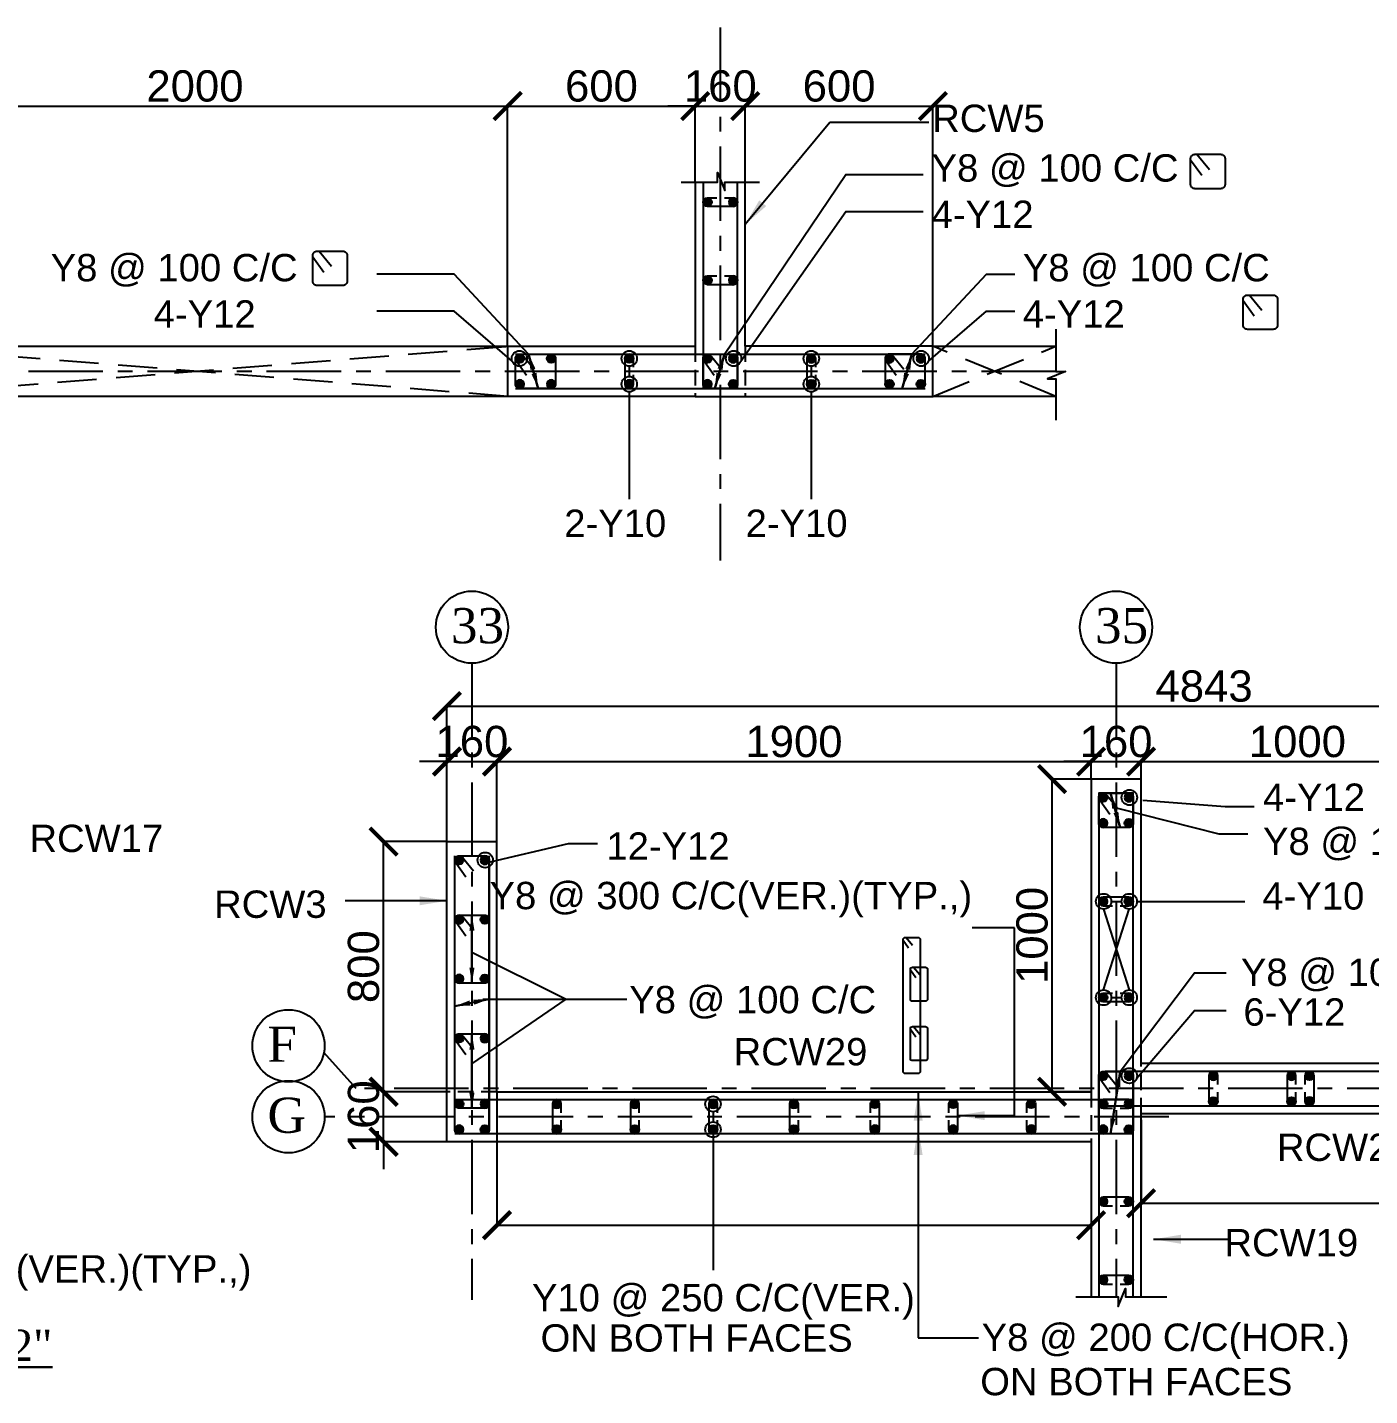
# Model space of a CAD drawing. Header units: inches. Extents: x 200139 to 352388, y -289304 to -188971.
# Drawn here: x 289048 to 306219, y -228168 to -210664 of the extents above; entities that cross this region are included whole.
import ezdxf
from ezdxf.enums import TextEntityAlignment as Align

# ---------------------------------------------------------------- set-up
doc = ezdxf.new("R2010")
doc.units = ezdxf.units.IN
doc.header["$MEASUREMENT"] = 0
doc.linetypes.add('CENTER', pattern=[50.8, 31.75, -6.35, 6.35, -6.35])
doc.linetypes.add('Hidden', pattern=[3, 2, -1])
for name, color, linetype in [('1', 8, 'Continuous'), ('160 WALL OPEING', 1, 'Continuous'), ('5', 2, 'Continuous'), ('ARROW', 5, 'Continuous'), ('DIM', 251, 'Continuous'), ('GIRD CIR', 1, 'Continuous'), ('GIRD TEXT', 4, 'Continuous'), ('GRID', 8, 'CENTER'), ('LINKS', 3, 'Continuous'), ('OPENING', 1, 'Continuous'), ('SHEAR WALL', 6, 'Continuous'), ('STRRIUPS', 6, 'Continuous'), ('Ttxt', 3, 'Continuous')]:
    doc.layers.add(name, color=color, linetype=linetype)
doc.layers.add('Tex', color=3, linetype='Continuous', lineweight=13)
doc.layers.add('text', color=4, linetype='Continuous', lineweight=30)
doc.styles.add('Arial', font='arial.ttf', dxfattribs={"height": 400})
doc.styles.add('T200', font='sanss___.ttf', dxfattribs={"height": 250})
doc.styles.add('T400', font='romantic.ttf')
doc.dimstyles.new('SCALE-25', dxfattribs={"dimtxt": 400, "dimasz": 350, "dimexe": 0, "dimexo": 0, "dimgap": 50, "dimtad": 1, "dimdec": 0, "dimlfac": 0.25, "dimzin": 0, "dimdsep": 46, "dimtxsty": 'Arial', "dimblk": 'ARCHTICK', "dimcen": 0, "dimclrd": 5, "dimclre": 8, "dimclrt": 1, "dimadec": 0, "dimazin": 0, "dimtfac": 1, "dimtdec": 0, "dimtix": 1, "dimtmove": 2, "dimatfit": 3, "dimfxl": 0, "dimtolj": 1, "dimtzin": 0, "dimlwd": -1, "dimarcsym": 0})
doc.dimstyles.new('T200', dxfattribs={"dimtxt": 300, "dimasz": 150, "dimexe": 0, "dimexo": 0, "dimgap": 5, "dimtad": 1, "dimdec": 0, "dimrnd": 5, "dimzin": 0, "dimdsep": 46, "dimtxsty": 'T200', "dimblk": 'ARCHTICK', "dimcen": 300, "dimclrd": 5, "dimclre": 252, "dimclrt": 1, "dimadec": 0, "dimazin": 0, "dimtfac": 50, "dimtdec": 0, "dimtofl": 0, "dimtmove": 2, "dimatfit": 3, "dimfxl": 1, "dimtolj": 1, "dimtzin": 0, "dimarcsym": 2})

# ---------------------------------------------------------------- blocks, each defined once
blk = doc.blocks.new('_ARCHTICK')
at = {"color": 0, "linetype": 'ByBlock', "const_width": 0.15}
blk.add_lwpolyline([(-0.5, -0.5), (0.5, 0.5)], dxfattribs=at)
blk = doc.blocks.new('*D51')
at = {"layer": 'Defpoints', "color": 0}
for p in [(295192, -211670), (287192, -214744, 59), (295192, -214744, 59)]:
    blk.add_point(p, dxfattribs=at)
at = {"layer": 'DIM', "color": 8, "lineweight": -2}
for p, q in [((287192, -214744), (287192, -211670)), ((295192, -214744), (295192, -211670))]:
    blk.add_line(p, q, dxfattribs=at)
at = {"layer": 'DIM', "color": 5}
blk.add_line((287192, -211670), (295192, -211670), dxfattribs=at)
at = {"layer": 'DIM', "color": 5, "xscale": 350, "yscale": 350, "zscale": 350, "rotation": 180}
blk.add_blockref('_ARCHTICK', (287192, -211670), dxfattribs=at)
at = {"layer": 'DIM', "color": 5, "xscale": 350, "yscale": 350, "zscale": 350}
blk.add_blockref('_ARCHTICK', (295192, -211670), dxfattribs=at)
at = {"layer": 'DIM', "color": 1, "insert": (291192, -211416), "char_height": 400, "attachment_point": 5, "style": 'Arial'}
blk.add_mtext('\\A1;2000', dxfattribs=at)
blk = doc.blocks.new('ARCHTICK')
at = {"color": 0, "const_width": 0.15}
blk.add_lwpolyline([(-0.5, -0.5), (0.5, 0.5)], dxfattribs=at)
blk = doc.blocks.new('*D52')
at = {"layer": 'Defpoints', "color": 0}
for p in [(297592, -211670), (297592, -212643, 177), (295192, -214744, 59)]:
    blk.add_point(p, dxfattribs=at)
at = {"layer": 'DIM', "color": 8, "lineweight": -2}
for p, q in [((295192, -214744), (295192, -211670)), ((297592, -212643), (297592, -211670))]:
    blk.add_line(p, q, dxfattribs=at)
at = {"layer": 'DIM', "color": 5}
blk.add_line((295192, -211670), (297592, -211670), dxfattribs=at)
at = {"layer": 'DIM', "color": 5, "xscale": 350, "yscale": 350, "zscale": 350, "rotation": 180}
blk.add_blockref('_ARCHTICK', (295192, -211670), dxfattribs=at)
at = {"layer": 'DIM', "color": 5, "xscale": 350, "yscale": 350, "zscale": 350}
blk.add_blockref('_ARCHTICK', (297592, -211670), dxfattribs=at)
at = {"layer": 'DIM', "color": 1, "insert": (296392, -211416), "char_height": 400, "attachment_point": 5, "style": 'Arial'}
blk.add_mtext('\\A1;600', dxfattribs=at)
blk = doc.blocks.new('*D53')
at = {"layer": 'Defpoints', "color": 0}
for p in [(298232, -211670), (297592, -212643, 177), (298232, -212643, 59)]:
    blk.add_point(p, dxfattribs=at)
at = {"layer": 'DIM', "color": 5}
for p, q in [((297592, -211670), (297242, -211670)), ((297592, -211670), (298232, -211670)), ((298232, -211670), (298582, -211670))]:
    blk.add_line(p, q, dxfattribs=at)
at = {"layer": 'DIM', "color": 8, "lineweight": -2}
for p, q in [((297592, -212643), (297592, -211670)), ((298232, -212643), (298232, -211670))]:
    blk.add_line(p, q, dxfattribs=at)
at = {"layer": 'DIM', "color": 5, "xscale": 350, "yscale": 350, "zscale": 350}
blk.add_blockref('_ARCHTICK', (297592, -211670), dxfattribs=at)
at = {"layer": 'DIM', "color": 5, "xscale": 350, "yscale": 350, "zscale": 350, "rotation": 180}
blk.add_blockref('_ARCHTICK', (298232, -211670), dxfattribs=at)
at = {"layer": 'DIM', "color": 1, "insert": (297912, -211416), "char_height": 400, "attachment_point": 5, "style": 'Arial'}
blk.add_mtext('\\A1;160', dxfattribs=at)
blk = doc.blocks.new('*D54')
at = {"layer": 'Defpoints', "color": 0}
for p in [(300632, -211670), (298232, -212643, 59), (300632, -214744, 59)]:
    blk.add_point(p, dxfattribs=at)
at = {"layer": 'DIM', "color": 8, "lineweight": -2}
for p, q in [((298232, -212643), (298232, -211670)), ((300632, -214744), (300632, -211670))]:
    blk.add_line(p, q, dxfattribs=at)
at = {"layer": 'DIM', "color": 5}
blk.add_line((298232, -211670), (300632, -211670), dxfattribs=at)
at = {"layer": 'DIM', "color": 5, "xscale": 350, "yscale": 350, "zscale": 350, "rotation": 180}
blk.add_blockref('_ARCHTICK', (298232, -211670), dxfattribs=at)
at = {"layer": 'DIM', "color": 5, "xscale": 350, "yscale": 350, "zscale": 350}
blk.add_blockref('_ARCHTICK', (300632, -211670), dxfattribs=at)
at = {"layer": 'DIM', "color": 1, "insert": (299432, -211416), "char_height": 400, "attachment_point": 5, "style": 'Arial'}
blk.add_mtext('\\A1;600', dxfattribs=at)
blk = doc.blocks.new('A$C5C0C2414')
at = {"layer": 'STRRIUPS', "ltscale": 0.2}
for p, q in [((0, 0), (158, -194)), ((-81, -72), (61, -268))]:
    blk.add_line(p, q, dxfattribs=at)
blk.add_lwpolyline([(304, -440), (-26, -440, -0.414214), (-81, -385), (-81, -55, -0.414214), (-26, 0), (304, 0, -0.414214), (359, -55), (359, -385, -0.414214)], format="xyb", close=True, dxfattribs=at)
blk = doc.blocks.new('R1')
at = {"layer": '5'}
h = blk.add_hatch(color=256, dxfattribs=at)
edge = h.paths.add_edge_path()
edge.add_arc((0, 0), 69.6, 0, 360)
at = {"layer": '5', "color": 6}
blk.add_circle((0, 0), 69.6, dxfattribs=at)
blk = doc.blocks.new('*D109')
at = {"layer": 'Defpoints', "color": 0}
for p in [(293605, -224280), (294415, -224280, 14), (294415, -224920, 14)]:
    blk.add_point(p, dxfattribs=at)
at = {"layer": 'DIM', "color": 5}
for p, q in [((293605, -224280), (293605, -223930)), ((293605, -224920), (293605, -224280)), ((293605, -224920), (293605, -225270))]:
    blk.add_line(p, q, dxfattribs=at)
at = {"layer": 'DIM', "color": 8, "lineweight": -2}
for p, q in [((294415, -224280), (293605, -224280)), ((294415, -224920), (293605, -224920))]:
    blk.add_line(p, q, dxfattribs=at)
at = {"layer": 'DIM', "color": 5, "xscale": 350, "yscale": 350, "zscale": 350}
for p, rotation in [((293605, -224280), 270), ((293605, -224920), 90)]:
    blk.add_blockref('_ARCHTICK', p, dxfattribs=dict(at, rotation=rotation))
at = {"layer": 'DIM', "color": 1, "insert": (293350, -224600), "char_height": 400, "attachment_point": 5, "rotation": 90, "style": 'Arial'}
blk.add_mtext('\\A1;160', dxfattribs=at)
blk = doc.blocks.new('*D110')
at = {"layer": 'Defpoints', "color": 0}
for p in [(293605, -221080), (294415, -221080, 14), (294415, -224280, 14)]:
    blk.add_point(p, dxfattribs=at)
at = {"layer": 'DIM', "color": 8, "lineweight": -2}
for p, q in [((294415, -221080), (293605, -221080)), ((294415, -224280), (293605, -224280))]:
    blk.add_line(p, q, dxfattribs=at)
at = {"layer": 'DIM', "color": 5}
blk.add_line((293605, -224280), (293605, -221080), dxfattribs=at)
at = {"layer": 'DIM', "color": 5, "xscale": 350, "yscale": 350, "zscale": 350}
for p, rotation in [((293605, -221080), 90), ((293605, -224280), 270)]:
    blk.add_blockref('_ARCHTICK', p, dxfattribs=dict(at, rotation=rotation))
at = {"layer": 'DIM', "color": 1, "insert": (293350, -222680), "char_height": 400, "attachment_point": 5, "rotation": 90, "style": 'Arial'}
blk.add_mtext('\\A1;800', dxfattribs=at)
blk = doc.blocks.new('*D111')
at = {"layer": 'Defpoints', "color": 0}
for p in [(295055, -220056), (294415, -221080, 14), (295055, -221080, 59)]:
    blk.add_point(p, dxfattribs=at)
at = {"layer": 'DIM', "color": 5}
for p, q in [((294415, -220056), (294065, -220056)), ((294415, -220056), (295055, -220056)), ((295055, -220056), (295405, -220056))]:
    blk.add_line(p, q, dxfattribs=at)
at = {"layer": 'DIM', "color": 8, "lineweight": -2}
for p, q in [((294415, -221080), (294415, -220056)), ((295055, -221080), (295055, -220056))]:
    blk.add_line(p, q, dxfattribs=at)
at = {"layer": 'DIM', "color": 5, "xscale": 350, "yscale": 350, "zscale": 350}
blk.add_blockref('_ARCHTICK', (294415, -220056), dxfattribs=at)
at = {"layer": 'DIM', "color": 5, "xscale": 350, "yscale": 350, "zscale": 350, "rotation": 180}
blk.add_blockref('_ARCHTICK', (295055, -220056), dxfattribs=at)
at = {"layer": 'DIM', "color": 1, "insert": (294735, -219802), "char_height": 400, "attachment_point": 5, "style": 'Arial'}
blk.add_mtext('\\A1;160', dxfattribs=at)
blk = doc.blocks.new('*D112')
at = {"layer": 'Defpoints', "color": 0}
for p in [(302655, -220056), (302655, -220280, 59), (295055, -221080, 59)]:
    blk.add_point(p, dxfattribs=at)
at = {"layer": 'DIM', "color": 8, "lineweight": -2}
for p, q in [((295055, -221080), (295055, -220056)), ((302655, -220280), (302655, -220056))]:
    blk.add_line(p, q, dxfattribs=at)
at = {"layer": 'DIM', "color": 5}
blk.add_line((295055, -220056), (302655, -220056), dxfattribs=at)
at = {"layer": 'DIM', "color": 5, "xscale": 350, "yscale": 350, "zscale": 350, "rotation": 180}
blk.add_blockref('_ARCHTICK', (295055, -220056), dxfattribs=at)
at = {"layer": 'DIM', "color": 5, "xscale": 350, "yscale": 350, "zscale": 350}
blk.add_blockref('_ARCHTICK', (302655, -220056), dxfattribs=at)
at = {"layer": 'DIM', "color": 1, "insert": (298855, -219802), "char_height": 400, "attachment_point": 5, "style": 'Arial'}
blk.add_mtext('\\A1;1900', dxfattribs=at)
blk = doc.blocks.new('*D113')
at = {"layer": 'Defpoints', "color": 0}
for p in [(303295, -220056), (302655, -220280, 59), (303295, -220280, 59)]:
    blk.add_point(p, dxfattribs=at)
at = {"layer": 'DIM', "color": 5}
for p, q in [((302655, -220056), (302305, -220056)), ((302655, -220056), (303295, -220056)), ((303295, -220056), (303645, -220056))]:
    blk.add_line(p, q, dxfattribs=at)
at = {"layer": 'DIM', "color": 8, "lineweight": -2}
for p, q in [((302655, -220280), (302655, -220056)), ((303295, -220280), (303295, -220056))]:
    blk.add_line(p, q, dxfattribs=at)
at = {"layer": 'DIM', "color": 5, "xscale": 350, "yscale": 350, "zscale": 350}
blk.add_blockref('_ARCHTICK', (302655, -220056), dxfattribs=at)
at = {"layer": 'DIM', "color": 5, "xscale": 350, "yscale": 350, "zscale": 350, "rotation": 180}
blk.add_blockref('_ARCHTICK', (303295, -220056), dxfattribs=at)
at = {"layer": 'DIM', "color": 1, "insert": (302975, -219802), "char_height": 400, "attachment_point": 5, "style": 'Arial'}
blk.add_mtext('\\A1;160', dxfattribs=at)
blk = doc.blocks.new('*D114')
at = {"layer": 'Defpoints', "color": 0}
for p in [(307295, -220056), (303295, -220280, 59), (307295, -223919, 59)]:
    blk.add_point(p, dxfattribs=at)
at = {"layer": 'DIM', "color": 8, "lineweight": -2}
for p, q in [((303295, -220280), (303295, -220056)), ((307295, -223919), (307295, -220056))]:
    blk.add_line(p, q, dxfattribs=at)
at = {"layer": 'DIM', "color": 5}
blk.add_line((303295, -220056), (307295, -220056), dxfattribs=at)
at = {"layer": 'DIM', "color": 5, "xscale": 350, "yscale": 350, "zscale": 350, "rotation": 180}
blk.add_blockref('_ARCHTICK', (303295, -220056), dxfattribs=at)
at = {"layer": 'DIM', "color": 5, "xscale": 350, "yscale": 350, "zscale": 350}
blk.add_blockref('_ARCHTICK', (307295, -220056), dxfattribs=at)
at = {"layer": 'DIM', "color": 1, "insert": (305295, -219802), "char_height": 400, "attachment_point": 5, "style": 'Arial'}
blk.add_mtext('\\A1;1000', dxfattribs=at)
blk = doc.blocks.new('*D115')
at = {"layer": 'Defpoints', "color": 0}
for p in [(313788, -219347), (313788, -220280, 14), (294415, -221080, 14)]:
    blk.add_point(p, dxfattribs=at)
at = {"layer": 'DIM', "color": 8, "lineweight": -2}
for p, q in [((294415, -221080), (294415, -219347)), ((313788, -220280), (313788, -219347))]:
    blk.add_line(p, q, dxfattribs=at)
at = {"layer": 'DIM', "color": 5}
blk.add_line((294415, -219347), (313788, -219347), dxfattribs=at)
at = {"layer": 'DIM', "color": 5, "xscale": 350, "yscale": 350, "zscale": 350, "rotation": 180}
blk.add_blockref('_ARCHTICK', (294415, -219347), dxfattribs=at)
at = {"layer": 'DIM', "color": 5, "xscale": 350, "yscale": 350, "zscale": 350}
blk.add_blockref('_ARCHTICK', (313788, -219347), dxfattribs=at)
at = {"layer": 'DIM', "color": 1, "insert": (304101, -219093), "char_height": 400, "attachment_point": 5, "style": 'Arial'}
blk.add_mtext('\\A1;4843', dxfattribs=at)
blk = doc.blocks.new('*D116')
at = {"layer": 'Defpoints', "color": 0}
for p in [(295055, -224280, 45), (302655, -224920, 45), (302655, -225988)]:
    blk.add_point(p, dxfattribs=at)
at = {"layer": 'DIM', "color": 8, "lineweight": -2}
for p, q in [((295055, -224280), (295055, -225988)), ((302655, -224920), (302655, -225988))]:
    blk.add_line(p, q, dxfattribs=at)
at = {"layer": 'DIM', "color": 5}
blk.add_line((295055, -225988), (302655, -225988), dxfattribs=at)
at = {"layer": 'DIM', "color": 5, "xscale": 350, "yscale": 350, "zscale": 350, "rotation": 180}
blk.add_blockref('_ARCHTICK', (295055, -225988), dxfattribs=at)
at = {"layer": 'DIM', "color": 5, "xscale": 350, "yscale": 350, "zscale": 350}
blk.add_blockref('_ARCHTICK', (302655, -225988), dxfattribs=at)
blk = doc.blocks.new('*D117')
at = {"layer": 'Defpoints', "color": 0}
for p in [(303295, -224639, -14), (313148, -224638, -59), (313148, -225707)]:
    blk.add_point(p, dxfattribs=at)
at = {"layer": 'DIM', "color": 8, "lineweight": -2}
for p, q in [((303295, -224639), (303295, -225707)), ((313148, -224638), (313148, -225707))]:
    blk.add_line(p, q, dxfattribs=at)
at = {"layer": 'DIM', "color": 5}
blk.add_line((303295, -225707), (313148, -225707), dxfattribs=at)
at = {"layer": 'DIM', "color": 5, "xscale": 350, "yscale": 350, "zscale": 350, "rotation": 180}
blk.add_blockref('_ARCHTICK', (303295, -225707), dxfattribs=at)
at = {"layer": 'DIM', "color": 5, "xscale": 350, "yscale": 350, "zscale": 350}
blk.add_blockref('_ARCHTICK', (313148, -225707), dxfattribs=at)
blk = doc.blocks.new('*D155')
at = {"layer": 'Defpoints', "color": 0}
for p in [(302156, -220280), (302655, -220280, 59), (302655, -224280, 59)]:
    blk.add_point(p, dxfattribs=at)
at = {"layer": 'DIM', "color": 8, "lineweight": -2}
for p, q in [((302655, -220280), (302156, -220280)), ((302655, -224280), (302156, -224280))]:
    blk.add_line(p, q, dxfattribs=at)
at = {"layer": 'DIM', "color": 5}
blk.add_line((302156, -224280), (302156, -220280), dxfattribs=at)
at = {"layer": 'DIM', "color": 5, "xscale": 350, "yscale": 350, "zscale": 350}
for p, rotation in [((302156, -220280), 90), ((302156, -224280), 270)]:
    blk.add_blockref('_ARCHTICK', p, dxfattribs=dict(at, rotation=rotation))
at = {"layer": 'DIM', "color": 1, "insert": (301902, -222280), "char_height": 400, "attachment_point": 5, "rotation": 90, "style": 'Arial'}
blk.add_mtext('\\A1;1000', dxfattribs=at)
blk = doc.blocks.new('A$C24B56B97')
at = {"layer": 'STRRIUPS', "ltscale": 0.2}
for p, q in [((0, 0, 59), (158, -194, 59)), ((-81, -72, 59), (61, -268, 59)), ((105, -829, 44), (247, -1025, 44)), ((188, -760, 44), (344, -951, 44)), ((105, -2349, 59), (247, -2545, 59)), ((188, -2280, 59), (344, -2471, 59))]:
    blk.add_line(p, q, dxfattribs=at)
for points in [[(-26, 0), (304, 0, -0.414214), (359, -55), (359, -3425, -0.414214), (304, -3480), (-26, -3480, -0.414214), (-81, -3425), (-81, -55, -0.414214)], [(160, -760), (490, -760, -0.414214), (545, -815), (545, -1576, -0.414214), (490, -1631), (160, -1631, -0.414214), (105, -1576), (105, -815, -0.414214)]]:
    blk.add_lwpolyline(points, format="xyb", close=True, dxfattribs=at)
at = {"layer": 'STRRIUPS', "ltscale": 0.2, "elevation": 15}
blk.add_lwpolyline([(160, -2280), (490, -2280, -0.414214), (545, -2335), (545, -3096, -0.414214), (490, -3151), (160, -3151, -0.414214), (105, -3096), (105, -2335, -0.414214)], format="xyb", close=True, dxfattribs=at)

msp = doc.modelspace()

# ---------------------------------------------------------------- linework, layer by layer
at = {"layer": '1', "linetype": 'Hidden', "ltscale": 100}
for p, q in [((297592.3, -214744.2, 59), (297592.3, -215384.2, 59)), ((298232.3, -214744.2, 59), (298232.3, -215384.2, 59)), ((303294.9, -224558.5, 59), (303294.9, -223919.5, 59)), ((295054.9, -224280.5, 13.8), (294414.9, -224280.5, 13.8)), ((302654.9, -224280.5, 59), (302654.9, -224920.5, 59))]:
    msp.add_line(p, q, dxfattribs=at)
at = {"layer": '1'}
for points, elevation in [([(297413.4, -212643.2), (297875.9, -212643.2), (297875.9, -212518.8), (297969.4, -212748.8), (297969.4, -212643.2), (298415.1, -212643.2)], 177), ([(302205.6, -214525.7), (302205.6, -215068.3), (302330, -215068.3), (302100, -215161.8), (302205.6, -215161.8), (302205.6, -215687.5)], 59), ([(302461, -226903), (303003.6, -226903), (303003.6, -227027.3), (303097.1, -226797.4), (303097.1, -226903), (303622.8, -226903)], 118)]:
    msp.add_lwpolyline(points, dxfattribs=dict(at, elevation=elevation))
at = {"layer": '160 WALL OPEING', "linetype": 'Hidden', "ltscale": 250}
for p, q in [((287192.3, -215384.2, 59), (295192.3, -214744.2, 59)), ((295192.3, -215384.2, 59), (287192.3, -214744.2)), ((300632.3, -215384.2, 59), (302205.6, -214744.2, 59)), ((302205.6, -215384.2, 59), (300632.3, -214744.2, 59))]:
    msp.add_line(p, q, dxfattribs=at)
at = {"layer": '5'}
for p, q in [((295292.3, -214844.2, 59), (300532.3, -214844.2, 59)), ((295292.3, -215284.2, 59), (300532.3, -215284.2, 59)), ((294514.9, -224740.5, 59), (294514.9, -221260.5, 59)), ((294954.9, -224740.5, 59), (294954.9, -221260.5, 59))]:
    msp.add_line(p, q, dxfattribs=at)
at = {"layer": '5', "elevation": 59}
for points in [[(297692.3, -212643.2), (297692.3, -215284.2), (298132.3, -215284.2), (298132.3, -212643.2)], [(303194.9, -226903), (303194.9, -220460.5), (302754.9, -220460.5), (302754.9, -226903)], [(313607.6, -224019.5), (302834.9, -224019.5)], [(294514.9, -224380.5), (303194.9, -224380.5)], [(302834.9, -224458.5), (313607.6, -224458.5)], [(303194.9, -224820.5), (294514.9, -224820.5)]]:
    msp.add_lwpolyline(points, dxfattribs=at)
at = {"layer": 'ARROW'}
for p, q in [((296748, -214999, 59), (296748, -215130, 59)), ((299076.6, -214999, 59), (299076.6, -215130, 59)), ((296748, -215327, 59), (296748, -216698.4, 59)), ((299076.6, -215327, 59), (299076.6, -216698.4, 59)), ((302815.6, -222977.3, 59), (303144.3, -221944, 118)), ((302815.6, -221944, 118), (303144.3, -222977.3, 59)), ((302914.1, -221845.5, 118), (303045.7, -221845.5, 118)), ((294734.9, -222495.8, 59), (295940.9, -223094.1, 59)), ((294734.9, -223921.3, 72.8), (295940.9, -223094.1, 59)), ((294874.9, -223094.1, 59), (296714.6, -223094.1, 59)), ((302914.1, -223075.8, 59), (303045.7, -223075.8, 59)), ((297819.3, -224535.3, 59), (297819.3, -224666.3, 59)), ((297819.3, -224783.3, 59), (297819.3, -226563.3, 59))]:
    msp.add_line(p, q, dxfattribs=at)
at = {"layer": 'ARROW', "linetype": 'Continuous'}
msp.add_line((301674.9, -222182, 59), (301136, -222182, 59), dxfattribs=at)
at = {"layer": 'ARROW'}
for points, elevation in [([(297964.5, -214844.2), (299517.4, -212544.5), (300507.6, -212544.5)], 59), ([(298174.7, -214934.1), (299517.4, -213020.9), (300507.6, -213020.9)], 59), ([(295460, -214844.2), (294506.6, -213820), (293516.4, -213820)], 59), ([(300364.5, -214844.2), (301317.9, -213820), (301681.7, -213820)], 59), ([(295249.9, -214934.1), (294506.6, -214296.4), (293516.4, -214296.4)], 59), ([(300574.7, -214934.1), (301317.9, -214296.4), (301681.7, -214296.4)], 59), ([(303317.3, -220550.4), (304369.6, -220631.2), (304741.5, -220631.2)], 118), ([(302993.9, -220654.2), (304289.6, -220982.1), (304661.5, -220982.1)], 118), ([(294917.3, -221350.4), (295969.6, -221103.7), (296341.5, -221103.7)], 118), ([(303242.8, -221845.5), (304286.6, -221845.5), (304624.1, -221845.5)], 118), ([(303027.2, -224019.5), (303980.6, -222758.8), (304384.8, -222758.8)], 59), ([(303237.3, -224109.4), (303980.6, -223239.8), (304384.8, -223239.8)], 59)]:
    msp.add_lwpolyline(points, dxfattribs=dict(at, elevation=elevation))
for centre in [(295342.3, -214899.9, 59), (296748, -214900.5, 59), (298082.3, -214899.9, 59), (299076.6, -214900.5, 59), (300482.3, -214899.9, 59), (296748, -215228.5, 59), (299076.6, -215228.5, 59), (303144.9, -220516.1, 118), (294904.9, -221316.1, 118), (302815.6, -221845.5, 118), (303144.3, -221845.5, 118), (302815.6, -223075.8, 59), (303144.3, -223075.8, 59), (303144.9, -224075.1, 59), (297819.3, -224436.8, 59), (297819.3, -224764.8, 59)]:
    msp.add_circle(centre, 98.5, dxfattribs=at)
at = {"layer": 'GIRD CIR'}
for centre in [(294734.9, -218337.4, 59), (302974.9, -218337.4, 59), (292388.4, -223692.5, 59), (292388.4, -224600.5, 59)]:
    msp.add_circle(centre, 461.7, dxfattribs=at)
at = {"layer": 'GRID', "ltscale": 30}
for p, q in [((297912.3, -210663.9, 59), (297912.3, -217485.2, 59)), ((302205.6, -215064.2, 59), (203138.7, -215064.2, 59)), ((294734.9, -218799, 59), (294734.9, -226941.5, 59)), ((302974.9, -218799, 59), (302974.9, -226903, 59)), ((293254.1, -224239, 59), (292842.1, -223778.4, 59)), ((314504.1, -224239, 13.8), (293254.1, -224239, 59)), ((303648.7, -224600.5, 59), (292850.1, -224600.5, 59))]:
    msp.add_line(p, q, dxfattribs=at)
at = {"layer": 'LINKS'}
for points, elevation in [([(297964, -212844.2), (298076.6, -212844.2, -1), (298076.6, -212955.5), (297748, -212955.5, -1), (297748, -212844.2), (297867.5, -212844.2)], 59), ([(297964, -213844.2), (298076.6, -213844.2, -1), (298076.6, -213955.5), (297748, -213955.5, -1), (297748, -213844.2), (297867.5, -213844.2)], 59), ([(296802.2, -215012.5), (296802.2, -214899.9, 1), (296690.8, -214899.9), (296690.8, -215228.5, 1), (296802.2, -215228.5), (296802.2, -215109)], 59), ([(299132.3, -215012.5), (299132.3, -214899.9, 1), (299020.9, -214899.9), (299020.9, -215228.5, 1), (299132.3, -215228.5), (299132.3, -215109)], 59), ([(303026.6, -221900.5), (303139.3, -221900.5, 1), (303139.3, -221789.1), (302810.6, -221789.1, 1), (302810.6, -221900.5), (302930.2, -221900.5)], 117.9), ([(303026.6, -223019.5), (303139.3, -223019.5, -1), (303139.3, -223130.8), (302810.6, -223130.8, -1), (302810.6, -223019.5), (302930.2, -223019.5)], 59), ([(304274.9, -224187.8), (304274.9, -224075.1, 1), (304163.6, -224075.1), (304163.6, -224403.8, 1), (304274.9, -224403.8), (304274.9, -224284.3)], 59), ([(305274.9, -224187.8), (305274.9, -224075.1, 1), (305163.6, -224075.1), (305163.6, -224403.8, 1), (305274.9, -224403.8), (305274.9, -224284.3)], 59), ([(305394.9, -224187.8), (305394.9, -224075.1, -1), (305506.3, -224075.1), (305506.3, -224403.8, -1), (305394.9, -224403.8), (305394.9, -224284.3)], 117.9), ([(295874.9, -224548.8), (295874.9, -224436.1, 1), (295763.6, -224436.1), (295763.6, -224764.8, 1), (295874.9, -224764.8), (295874.9, -224645.3)], 59), ([(296874.9, -224548.8), (296874.9, -224436.1, 1), (296763.6, -224436.1), (296763.6, -224764.8, 1), (296874.9, -224764.8), (296874.9, -224645.3)], 59), ([(297874.9, -224548.8), (297874.9, -224436.1, 1), (297763.6, -224436.1), (297763.6, -224764.8, 1), (297874.9, -224764.8), (297874.9, -224645.3)], 59), ([(298910.6, -224548.8), (298910.6, -224436.1, 1), (298799.3, -224436.1), (298799.3, -224764.8, 1), (298910.6, -224764.8), (298910.6, -224645.3)], 59), ([(299834.9, -224548.8), (299834.9, -224436.1, -1), (299946.3, -224436.1), (299946.3, -224764.8, -1), (299834.9, -224764.8), (299834.9, -224645.3)], 59), ([(300834.9, -224548.8), (300834.9, -224436.1, -1), (300946.3, -224436.1), (300946.3, -224764.8, -1), (300834.9, -224764.8), (300834.9, -224645.3)], 59), ([(301834.9, -224548.8), (301834.9, -224436.1, -1), (301946.3, -224436.1), (301946.3, -224764.8, -1), (301834.9, -224764.8), (301834.9, -224645.3)], 59), ([(303026.6, -224491.8), (303139.3, -224491.8, 1), (303139.3, -224380.5), (302810.6, -224380.5, 1), (302810.6, -224491.8), (302930.2, -224491.8)], 59), ([(303026.6, -225740.5), (303139.3, -225740.5, 1), (303139.3, -225629.1), (302810.6, -225629.1, 1), (302810.6, -225740.5), (302930.2, -225740.5)], 59), ([(303026.6, -226740.5), (303139.3, -226740.5, 1), (303139.3, -226629.1), (302810.6, -226629.1, 1), (302810.6, -226740.5), (302930.2, -226740.5)], 59)]:
    msp.add_lwpolyline(points, format="xyb", dxfattribs=dict(at, elevation=elevation))
at = {"layer": 'OPENING', "color": 1, "elevation": 59}
for points in [[(287192.3, -214744.2), (295192.3, -214744.2)], [(300632.3, -214744.2), (302205.6, -214744.2)], [(295192.3, -215384.2), (287192.3, -215384.2)], [(302205.6, -215384.2), (300632.3, -215384.2)]]:
    msp.add_lwpolyline(points, dxfattribs=at)
at = {"layer": 'SHEAR WALL', "color": 4}
for p, q in [((295192.3, -215384.2, 59), (295192.3, -214744.2, 59)), ((300632.3, -215384.2, 59), (300632.3, -214744.2, 59)), ((294414.9, -224280.5, 13.8), (294414.9, -221080.5, 13.8)), ((294414.9, -221080.5, 59), (295054.9, -221080.5, 59)), ((295054.9, -224280.5, 59), (295054.9, -221080.5, 59))]:
    msp.add_line(p, q, dxfattribs=at)
for points, elevation in [([(297592.3, -212643.2), (297592.3, -214744.2)], 59), ([(298232.3, -214744.2), (298232.3, -212643.2)], 59), ([(295192.3, -214744.2), (295192.3, -214744.2), (297592.3, -214744.2)], 59), ([(300632.3, -214744.2), (298232.3, -214744.2)], 59), ([(297592.3, -215384.2), (295192.3, -215384.2)], 59), ([(297592.3, -215384.2), (298232.3, -215384.2)], 59), ([(298232.3, -215384.2), (300632.3, -215384.2)], 59), ([(303294.9, -223919.5), (303294.9, -220280.5), (302654.9, -220280.5), (302654.9, -224280.5)], 59), ([(307294.9, -223919.5), (303294.9, -223919.5)], 59), ([(294414.9, -224920.5), (294414.9, -224120.5)], 13.8), ([(295054.9, -224280.5), (302654.9, -224280.5)], 59), ([(303294.9, -226903), (303294.9, -224558.5)], 59), ([(303294.9, -224558.5), (307294.9, -224558.5)], 59), ([(302654.9, -224920.5), (294414.9, -224920.5)], 59), ([(302654.9, -224920.5), (302654.9, -226903)], 59)]:
    msp.add_lwpolyline(points, dxfattribs=dict(at, elevation=elevation))
at = {"layer": 'STRRIUPS', "ltscale": 0.2}
for p, q in [((295309.3, -214939.6, 59), (295434, -215112.6, 59)), ((295398.2, -214875.1, 59), (295531.3, -215037.9, 59)), ((297709.3, -214939.6, 59), (297834, -215112.6, 59)), ((297798.2, -214875.1, 59), (297931.3, -215037.9, 59)), ((300037.9, -214939.6, 59), (300162.6, -215112.6, 59)), ((300126.8, -214875.1, 59), (300259.9, -215037.9, 59)), ((302860.8, -220491.4, 117.9), (302993.9, -220654.2, 117.9)), ((302772, -220555.9, 117.9), (302896.7, -220728.9, 117.9)), ((294532, -221355.9, 117.9), (294656.7, -221528.9, 117.9)), ((294620.8, -221291.4, 117.9), (294753.9, -221454.2, 117.9)), ((294532.1, -222112.8, 103.2), (294656.8, -222285.7, 103.2)), ((294620.9, -222048.2, 103.2), (294754, -222211, 103.2)), ((294532.1, -223632.8, 117.9), (294656.8, -223805.7, 117.9)), ((294620.9, -223568.2, 117.9), (294754, -223731, 117.9)), ((302860.8, -224050.4, 59), (302993.9, -224213.2, 59)), ((302772, -224114.9, 59), (302896.7, -224287.9, 59))]:
    msp.add_line(p, q, dxfattribs=at)
for points, elevation in [([(295748.7, -215284.2), (295347.3, -215284.2, -0.4142136), (295292.3, -215229.2), (295292.3, -214899.2, -0.4142136), (295347.3, -214844.2), (295748.7, -214844.2, -0.4142136), (295803.7, -214899.2), (295803.7, -215229.2, -0.4142136)], 59), ([(298077.3, -215284.2), (297747.3, -215284.2, -0.4142136), (297692.3, -215229.2), (297692.3, -214899.2, -0.4142136), (297747.3, -214844.2), (298077.3, -214844.2, -0.4142136), (298132.3, -214899.2), (298132.3, -215229.2, -0.4142136)], 59), ([(300075.9, -215284.2), (300477.3, -215284.2, 0.4142136), (300532.3, -215229.2), (300532.3, -214899.2, 0.4142136), (300477.3, -214844.2), (300075.9, -214844.2, 0.4142136), (300020.9, -214899.2), (300020.9, -215229.2, 0.4142136)], 59), ([(303139.9, -220900.5), (302809.9, -220900.5, -0.4142136), (302754.9, -220845.5), (302754.9, -220515.5, -0.4142136), (302809.9, -220460.5), (303139.9, -220460.5, -0.4142136), (303194.9, -220515.5), (303194.9, -220845.5, -0.4142136)], 117.9), ([(294569.9, -221260.5), (294899.9, -221260.5, -0.4142136), (294954.9, -221315.5), (294954.9, -224765.5, -0.4142136), (294899.9, -224820.5), (294569.9, -224820.5, -0.4142136), (294514.9, -224765.5), (294514.9, -221315.5, -0.4142136)], 59), ([(294569.9, -222020.5), (294899.9, -222020.5, -0.4142136), (294954.9, -222075.5), (294954.9, -222836.8, -0.4142136), (294899.9, -222891.8), (294569.9, -222891.8, -0.4142136), (294514.9, -222836.8), (294514.9, -222075.5, -0.4142136)], 59), ([(294569.9, -223540.5), (294899.9, -223540.5, -0.4142136), (294954.9, -223595.5), (294954.9, -224436.8, -0.4142136), (294899.9, -224491.8), (294569.9, -224491.8, -0.4142136), (294514.9, -224436.8), (294514.9, -223595.5, -0.4142136)], 73.7), ([(303139.9, -224820.5), (302809.9, -224820.5, -0.4142136), (302754.9, -224765.5), (302754.9, -224074.5, -0.4142136), (302809.9, -224019.5), (303139.9, -224019.5, -0.4142136), (303194.9, -224074.5), (303194.9, -224765.5, -0.4142136)], 59)]:
    msp.add_lwpolyline(points, format="xyb", close=True, dxfattribs=dict(at, elevation=elevation))

# ---------------------------------------------------------------- block references
at = {"layer": '5', "yscale": 0.8000000000465661, "zscale": 0.8000000000465661}
for p, xscale, rotation in [((297748, -212899.9, 59), 0.8000000000465661, 90.00000000000001), ((298076.6, -212899.9, 59), -0.8000000000465661, 270), ((297748, -213899.9, 59), 0.8000000000465661, 90.00000000000001), ((298076.6, -213899.9, 59), -0.8000000000465661, 270), ((295348, -214899.9, 59), 0.8000000000465661, 90.00000000000001), ((295748, -214899.9, 59), 0.8000000000465661, 90.00000000000001), ((296748, -214899.9, 59), 0.8000000000465661, 90.00000000000001), ((297748, -214899.9, 59), 0.8000000000465661, 90.00000000000001), ((298076.6, -214899.9, 59), -0.8000000000465661, 270), ((299076.6, -214899.9, 59), -0.8000000000465661, 270), ((300076.6, -214899.9, 59), -0.8000000000465661, 270), ((300476.6, -214899.9, 59), -0.8000000000465661, 270), ((295348, -215228.5, 59), -0.8000000000465661, 90), ((295748, -215228.5, 59), -0.8000000000465661, 90), ((296748, -215228.5, 59), -0.8000000000465661, 90), ((297748, -215228.5, 59), -0.8000000000465661, 90), ((298076.6, -215228.5, 59), 0.8000000000465661, 270), ((299076.6, -215228.5, 59), 0.8000000000465661, 270), ((300076.6, -215228.5, 59), 0.8000000000465661, 270), ((300476.6, -215228.5, 59), 0.8000000000465661, 270), ((302810.6, -220516.1, 117.9), 0.8000000000465661, 90.00000000000001), ((303139.3, -220516.1, 117.9), -0.8000000000465661, 270), ((302810.6, -220844.8, 117.9), -0.8000000000465661, 90), ((303139.3, -220844.8, 117.9), 0.8000000000465661, 270), ((294570.6, -221316.1, 117.9), 0.8000000000465661, 90.00000000000001), ((294899.3, -221316.1, 117.9), -0.8000000000465661, 270), ((302810.6, -221844.8, 117.9), -0.8000000000465661, 90), ((303139.3, -221844.8, 117.9), 0.8000000000465661, 270), ((294570.6, -222076.1, 103.2), -0.8000000000465661, 90), ((294899.3, -222076.1, 103.2), 0.8000000000465661, 270), ((294570.6, -222836.1, 88.5), -0.8000000000465661, 90), ((294899.3, -222836.1, 88.5), 0.8000000000465661, 270), ((302810.6, -223075.1, 59), 0.8000000000465661, 90.00000000000001), ((303139.3, -223075.1, 59), -0.8000000000465661, 270), ((294570.6, -223596.1, 73.7), 0.8000000000465661, 90.00000000000001), ((294899.3, -223596.1, 73.7), -0.8000000000465661, 270), ((302810.6, -224075.1, 59), 0.8000000000465661, 90.00000000000001), ((303139.3, -224075.1, 59), -0.8000000000465661, 270), ((304219.3, -224075.1, 59), -0.8000000000465661, 270), ((305219.3, -224075.1, 59), -0.8000000000465661, 270), ((305450.6, -224075.1, 117.9), 0.8000000000465661, 90.00000000000001), ((294570.6, -224436.1, 59), 0.8000000000465661, 90.00000000000001), ((294899.3, -224436.1, 59), -0.8000000000465661, 270), ((295819.3, -224436.1, 59), -0.8000000000465661, 270), ((296819.3, -224436.1, 59), -0.8000000000465661, 270), ((297819.3, -224436.1, 59), -0.8000000000465661, 270), ((298854.9, -224436.1, 59), -0.8000000000465661, 270), ((299890.6, -224436.1, 59), 0.8000000000465661, 90.00000000000001), ((300890.6, -224436.1, 59), 0.8000000000465661, 90.00000000000001), ((301890.6, -224436.1, 59), 0.8000000000465661, 90.00000000000001), ((302810.6, -224436.1, 59), 0.8000000000465661, 90.00000000000001), ((303139.3, -224436.1, 59), -0.8000000000465661, 270), ((304219.3, -224403.8, 59), 0.8000000000465661, 270), ((305219.3, -224403.8, 59), 0.8000000000465661, 270), ((305450.6, -224403.8, 117.9), -0.8000000000465661, 90), ((294570.6, -224764.8, 59), -0.8000000000465661, 90), ((294899.3, -224764.8, 59), 0.8000000000465661, 270), ((295819.3, -224764.8, 59), 0.8000000000465661, 270), ((296819.3, -224764.8, 59), 0.8000000000465661, 270), ((297819.3, -224764.8, 59), 0.8000000000465661, 270), ((298854.9, -224764.8, 59), 0.8000000000465661, 270), ((299890.6, -224764.8, 59), -0.8000000000465661, 90), ((300890.6, -224764.8, 59), -0.8000000000465661, 90), ((301890.6, -224764.8, 59), -0.8000000000465661, 90), ((302810.6, -224764.8, 59), -0.8000000000465661, 90), ((303139.3, -224764.8, 59), 0.8000000000465661, 270), ((302810.6, -225684.8, 59), -0.8000000000465661, 90), ((303139.3, -225684.8, 59), 0.8000000000465661, 270), ((302810.6, -226684.8, 59), -0.8000000000465661, 90), ((303139.3, -226684.8, 59), 0.8000000000465661, 270)]:
    msp.add_blockref('R1', p, dxfattribs=dict(at, xscale=xscale, rotation=rotation))
at = {"layer": 'STRRIUPS'}
for p in [(304010.3, -212287.9), (292779.7, -213526.8), (304682.2, -214087.7)]:
    msp.add_blockref('A$C5C0C2414', p, dxfattribs=at)
at = {"layer": 'STRRIUPS', "color": 1, "xscale": 0.5, "yscale": 0.5, "zscale": 0.5}
msp.add_blockref('A$C24B56B97', (300291.2, -222307, 18.4), dxfattribs=at)

# ---------------------------------------------------------------- texts
at = {"layer": 'GIRD TEXT', "ltscale": 7, "style": 'T400'}
for s, p in [('33', (294466.2, -218542.6)), ('35', (302706.2, -218542.6)), ('F', (292119.6, -223897.6)), ('G', (292119.6, -224805.6))]:
    msp.add_text(s, height=450, dxfattribs=at).set_placement(p)
at = {"layer": 'Tex', "style": 'Arial'}
for s, p in [('RCW5', (300623, -212002.1)), ('RCW17', (289074.9, -221214.1)), ('RCW3', (291436.6, -222055.9)), ('RCW29', (298082.5, -223942.9)), ('RCW27', (305032.5, -225165.7)), ('RCW19', (304361.3, -226385.6))]:
    msp.add_text(s, height=350, dxfattribs=at).set_placement(p)
at = {"layer": 'text', "color": 4, "style": 'T400'}
msp.add_text('%%UPLAN OF R.C WALL "RCW32"', height=400, dxfattribs=at).set_placement((285303.1, -227844.3), align=Align.BOTTOM_CENTER)
at = {"layer": 'Ttxt', "color": 4, "style": 'Arial'}
for s, p in [('Y8 @ 100 C/C', (300614.8, -212637.1)), ('4-Y12', (300614.8, -213230)), ('Y8 @ 100 C/C', (289345.9, -213912.6)), ('Y8 @ 100 C/C', (301782, -213912.6)), ('4-Y12', (290663.6, -214505.5)), ('4-Y12', (301782, -214505.5)), ('2-Y10', (295916, -217183)), ('2-Y10', (298235.8, -217183)), ('4-Y12', (304854.7, -220687.3)), ('Y8 @ 100 C/C', (304854.7, -221251.9)), ('12-Y12', (296454.7, -221312.8)), ('Y8 @ 300 C/C(VER.)(TYP.,)', (294960.5, -221945.1)), ('4-Y10', (304846.3, -221949.9)), ('Y8 @ 100 C/C', (304572, -222926.9)), ('Y8 @ 100 C/C', (296746.9, -223276.4)), ('6-Y12', (304604, -223434.8)), ('Y8 @ 300 C/C(VER.)(TYP.,)', (285739.9, -226721.1)), ('Y10 @ 250 C/C(VER.)', (295503.2, -227090.3)), ('Y8 @ 200 C/C(HOR.)', (301255.4, -227595.8))]:
    msp.add_text(s, height=350, dxfattribs=at).set_placement(p)
at = {"layer": 'Ttxt', "color": 6, "style": 'Arial'}
for p in [(295613, -227605), (301237.3, -228162.9)]:
    msp.add_text('ON BOTH FACES', height=350, dxfattribs=at).set_placement(p)

# ---------------------------------------------------------------- dimensions: what is measured, and where the dimension line sits
at = {"layer": 'DIM', "color": 1}
for base, p1, p2, picture, middle in [((295192.3, -211669.9), (287192.3, -214744.2, 59), (295192.3, -214744.2, 59), '*D51', (291192.3, -211415.6)), ((297592.3, -211669.9), (295192.3, -214744.2, 59), (297592.3, -212643.2, 177), '*D52', (296392.3, -211415.6)), ((298232.3, -211669.9), (297592.3, -212643.2, 177), (298232.3, -212643.2, 59), '*D53', (297912.3, -211415.6)), ((300632.3, -211669.9), (298232.3, -212643.2, 59), (300632.3, -214744.2, 59), '*D54', (299432.3, -211415.6)), ((313787.6, -219347.1), (294414.9, -221080.5, 13.8), (313787.6, -220280.5, 13.8), '*D115', (304101.3, -219092.8)), ((295054.9, -220056.1), (294414.9, -221080.5, 13.8), (295054.9, -221080.5, 59), '*D111', (294734.9, -219801.9)), ((302654.9, -220056.1), (295054.9, -221080.5, 59), (302654.9, -220280.5, 59), '*D112', (298854.9, -219801.9)), ((303294.9, -220056.1), (302654.9, -220280.5, 59), (303294.9, -220280.5, 59), '*D113', (302974.9, -219801.9)), ((307294.9, -220056.1), (303294.9, -220280.5, 59), (307294.9, -223919.5, 59), '*D114', (305294.9, -219801.9))]:
    dim = msp.add_linear_dim(base=base, p1=p1, p2=p2, dimstyle='SCALE-25', override={"dimldrblk": 'ARCHTICK'}, dxfattribs=at)
    dim.commit()
    dim.dimension.update_dxf_attribs({"geometry": picture, "text_midpoint": middle})
for base, p1, p2, picture, middle in [((302155.7, -220280.5), (302654.9, -224280.5, 59), (302654.9, -220280.5, 59), '*D155', (301901.5, -222280.5)), ((293604.6, -221080.5), (294414.9, -224280.5, 13.8), (294414.9, -221080.5, 13.8), '*D110', (293350.4, -222680.5))]:
    dim = msp.add_linear_dim(base=base, p1=p1, p2=p2, angle=90, dimstyle='SCALE-25', override={"dimldrblk": 'ARCHTICK'}, dxfattribs=at)
    dim.commit()
    dim.dimension.update_dxf_attribs({"geometry": picture, "text_midpoint": middle})
at = {"layer": 'DIM'}
dim = msp.add_linear_dim(base=(293604.6, -224280.5), p1=(294414.9, -224920.5, 13.8), p2=(294414.9, -224280.5, 13.8), angle=90, dimstyle='SCALE-25', override={"dimldrblk": 'ARCHTICK'}, dxfattribs=at)
dim.commit()
dim.dimension.update_dxf_attribs({"geometry": '*D109', "text_midpoint": (293350.4, -224600.5)})
for base, p1, p2, picture, middle in [((302654.9, -225987.5, 13.8), (295054.9, -224280.5, 59), (302654.9, -224920.5, 59), '*D116', (298854.9, -225987.5, 13.8)), ((313147.6, -225706.5, 72.8), (303294.9, -224639.5, 59), (313147.6, -224638.5, 13.8), '*D117', (308221.3, -225706.5, 72.8))]:
    dim = msp.add_linear_dim(base=base, p1=p1, p2=p2, text=' ', dimstyle='SCALE-25', override={"dimldrblk": 'ARCHTICK'}, dxfattribs=at)
    dim.commit()
    dim.dimension.update_dxf_attribs({"geometry": picture, "text_midpoint": middle})

# ---------------------------------------------------------------- leaders
at = {"layer": 'ARROW'}
for points, override in [([(298232.3, -213183.4, 59), (299312.7, -211874.9, 59), (300578.2, -211874.9, 59)], {"dimasz": 350, "dimtad": 0}), ([(295583.7, -215284.2, 59), (295460, -214844.2, 59)], {"dimasz": 200, "dimtad": 0}), ([(295460, -214844.2, 59), (295583.7, -215284.2, 59)], {"dimasz": 200, "dimtad": 0}), ([(297840.8, -215284.2, 59), (297964.5, -214844.2, 59)], {"dimasz": 200, "dimtad": 0}), ([(297964.5, -214844.2, 59), (297840.8, -215284.2, 59)], {"dimasz": 200, "dimtad": 0}), ([(300240.8, -215284.2, 59), (300364.5, -214844.2, 59)], {"dimasz": 200, "dimtad": 0}), ([(300364.5, -214844.2, 59), (300240.8, -215284.2, 59)], {"dimasz": 200, "dimtad": 0}), ([(302903.5, -220460.5, 117.9), (303027.2, -220900.5, 117.9)], {"dimasz": 200, "dimtad": 0}), ([(303027.2, -220900.5, 117.9), (302903.5, -220460.5, 117.9)], {"dimasz": 200, "dimtad": 0}), ([(294414.9, -221837.6, 117.9), (293112.1, -221837.6, 117.9)], {"dimasz": 350, "dimtad": 0}), ([(294734.9, -222891.8, 59), (294734.9, -222020.5, 59)], {"dimasz": 200, "dimtad": 0}), ([(294734.9, -222020.5, 59), (294734.9, -222891.8, 59)], {"dimasz": 200, "dimtad": 0}), ([(300946.3, -224585.7, 59), (301674.9, -224585.7, 59), (301674.9, -222182, 59)], {"dimasz": 350, "dimtad": 0}), ([(294514.9, -223186, 59), (294954.9, -223094.1, 59)], {"dimasz": 200, "dimtad": 0}), ([(294954.9, -223094.1, 59), (294514.9, -223186, 59)], {"dimasz": 200, "dimtad": 0}), ([(294734.9, -224491.8, 73.7), (294734.9, -223540.5, 73.7)], {"dimasz": 200, "dimtad": 0}), ([(294734.9, -223540.5, 73.7), (294734.9, -224491.8, 73.7)], {"dimasz": 200, "dimtad": 0}), ([(302903.5, -224820.5, 59), (303027.2, -224019.5, 59)], {"dimasz": 200, "dimtad": 0}), ([(303027.2, -224019.5, 59), (302903.5, -224820.5, 59)], {"dimasz": 200, "dimtad": 0}), ([(300443.2, -224300.5, 59), (300443.2, -227426.6, 59), (301216.7, -227426.6, 59)], {"dimasz": 350, "dimtad": 0}), ([(300443.2, -224740.5, 59), (300443.2, -227426.6, 59), (301216.7, -227426.6, 59)], {"dimasz": 350, "dimtad": 0}), ([(303454.9, -226167.3, 59), (304414.3, -226167.3, 59)], {"dimasz": 350, "dimtad": 0})]:
    msp.add_leader(points, dimstyle='T200', override=override, dxfattribs=at)

doc.saveas('drawing.dxf')
